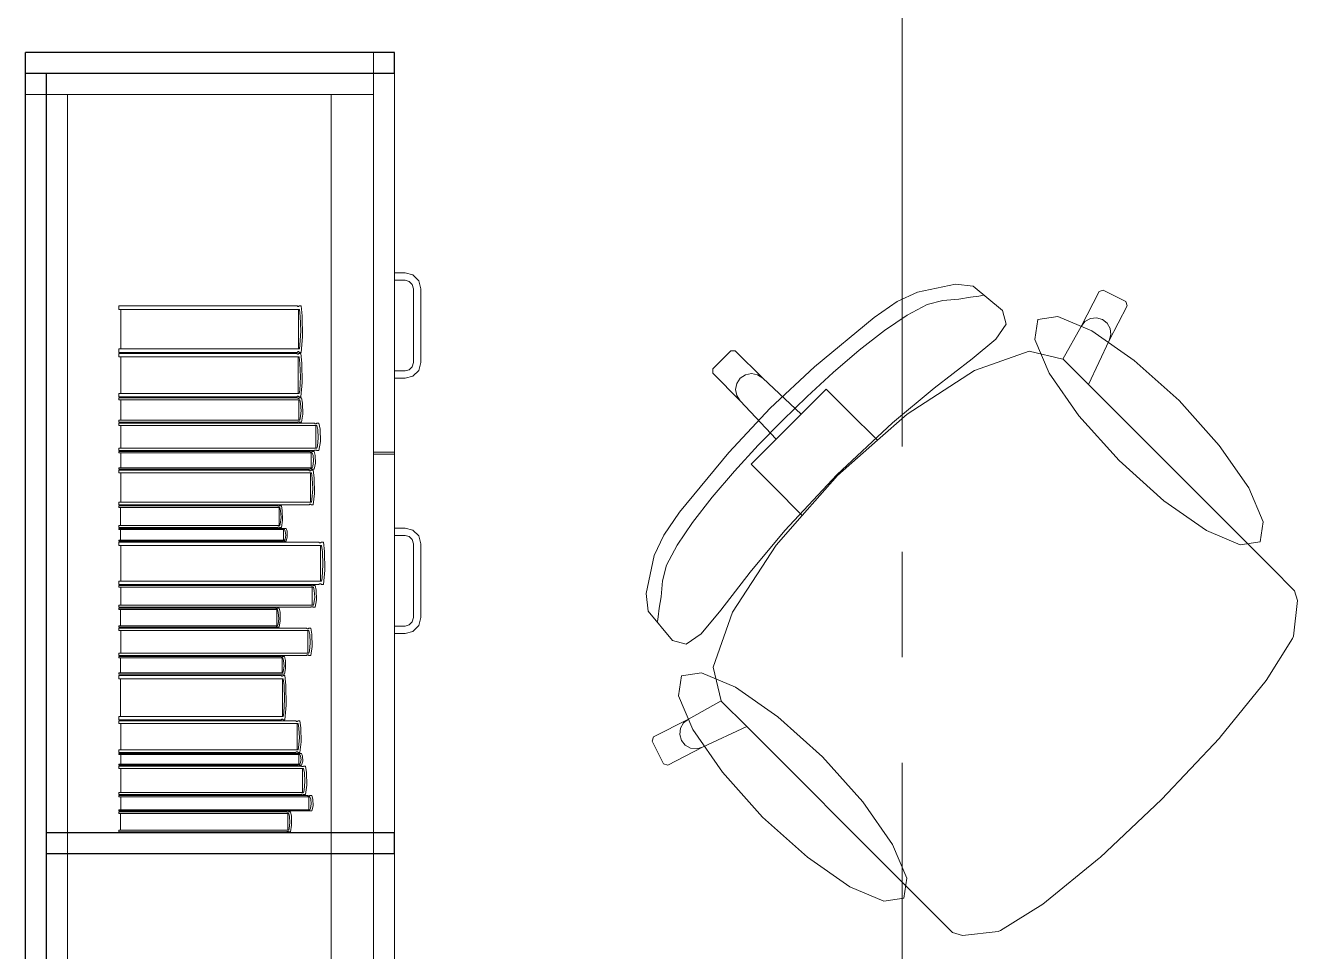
# Model space of a CAD drawing. Header units: inches. Extents: x -38 to 5698, y -33 to 92.
# Drawn here: x 223.211 to 224.418, y 35.632 to 36.51 of the extents above; entities that cross this region are included whole.
import ezdxf

# ---------------------------------------------------------------- set-up
doc = ezdxf.new("R2010")
doc.units = ezdxf.units.IN
doc.header["$MEASUREMENT"] = 0
doc.set_wipeout_variables(frame=1)
doc.linetypes.add('Punto & Raya', pattern=[0.65, 0.5, -0.075, 0, -0.075])
doc.linetypes.add('Wipeout_Contour', pattern=[1, 0, -1])
doc.layers.add('Interior - Mobiliario', color=7, linetype='Continuous')
doc.layers.add('Marcador - Secciones', color=251, linetype='Continuous')

msp = doc.modelspace()

# ---------------------------------------------------------------- linework, layer by layer
at = {"layer": 'Interior - Mobiliario', "color": 175, "linetype": 'Continuous', "lineweight": 13}
for p, q in [((223.2311, 36.4647), (223.5411, 36.4647)), ((223.2311, 35.0047), (223.2311, 36.4647)), ((223.5411, 36.4647), (223.5411, 35.0047)), ((223.2511, 36.4447), (223.5011, 36.4447)), ((223.5011, 36.4447), (223.5411, 36.4447)), ((223.5711, 36.2757), (223.5611, 36.2757)), ((223.5611, 36.2757), (223.5611, 36.2687)), ((223.5611, 36.2687), (223.5711, 36.2687)), ((223.5786, 36.2737), (223.5711, 36.2757)), ((223.5711, 36.2687), (223.5751, 36.2676)), ((223.5751, 36.2676), (223.578, 36.2647)), ((223.5841, 36.2682), (223.5786, 36.2737)), ((223.5861, 36.2607), (223.5841, 36.2682)), ((223.578, 36.2647), (223.5791, 36.2607)), ((223.5791, 36.2607), (223.5791, 36.1907)), ((223.5861, 36.1907), (223.5861, 36.2607)), ((224.0571, 36.2573), (224.0379, 36.2484)), ((224.0933, 36.2651), (224.0571, 36.2573)), ((224.1101, 36.2632), (224.0933, 36.2651)), ((224.1379, 36.24), (224.1101, 36.2632)), ((224.2293, 36.258), (224.2123, 36.2249)), ((224.2333, 36.2594), (224.2293, 36.258)), ((224.2547, 36.2486), (224.2333, 36.2594)), ((223.2998, 36.2409), (223.2998, 36.2444)), ((223.2998, 36.2444), (223.4689, 36.2444)), ((223.4689, 36.2444), (223.4691, 36.2442)), ((223.4691, 36.2442), (223.4693, 36.244)), ((223.4693, 36.244), (223.4696, 36.2438)), ((223.4696, 36.2438), (223.4698, 36.2437)), ((223.4698, 36.2437), (223.4701, 36.2437)), ((223.4701, 36.2437), (223.4703, 36.2438)), ((223.4703, 36.2438), (223.4705, 36.244)), ((223.4705, 36.244), (223.4708, 36.2443)), ((223.4708, 36.2443), (223.4709, 36.2444)), ((223.4709, 36.2444), (223.4727, 36.2444)), ((223.4727, 36.2444), (223.4737, 36.2348)), ((224.0379, 36.2484), (224.0162, 36.2335)), ((224.0475, 36.2357), (224.0664, 36.2457)), ((224.0664, 36.2457), (224.0811, 36.2496)), ((224.0811, 36.2496), (224.0965, 36.2508)), ((224.0965, 36.2508), (224.1073, 36.2528)), ((224.1073, 36.2528), (224.1153, 36.2536)), ((224.1153, 36.2536), (224.1198, 36.2544)), ((224.239, 36.2114), (224.256, 36.2445)), ((224.256, 36.2445), (224.2547, 36.2486)), ((223.471, 36.2409), (223.2998, 36.2409)), ((223.3015, 36.2038), (223.3015, 36.2409)), ((223.4701, 36.2409), (223.4701, 36.2038)), ((223.4718, 36.2343), (223.471, 36.2409)), ((223.4722, 36.2207), (223.4718, 36.2343)), ((223.4737, 36.2348), (223.4739, 36.215)), ((224.0162, 36.2335), (223.9595, 36.1866)), ((224.0257, 36.2209), (224.0475, 36.2357)), ((224.1413, 36.2271), (224.1379, 36.24)), ((224.2211, 36.2324), (224.2159, 36.2296)), ((224.2269, 36.2332), (224.2211, 36.2324)), ((224.2325, 36.2316), (224.2269, 36.2332)), ((224.2371, 36.228), (224.2325, 36.2316)), ((223.4715, 36.2071), (223.4722, 36.2207)), ((224.0019, 36.2023), (224.0257, 36.2209)), ((224.1313, 36.2128), (224.1413, 36.2271)), ((224.2123, 36.2249), (224.195, 36.1939)), ((224.2159, 36.2296), (224.2123, 36.2249)), ((224.24, 36.2229), (224.2371, 36.228)), ((224.2406, 36.2171), (224.24, 36.2229)), ((223.471, 36.2038), (223.4715, 36.2071)), ((223.4739, 36.215), (223.4727, 36.2003)), ((224.109, 36.1942), (224.1313, 36.2128)), ((224.2194, 36.1697), (224.239, 36.2114)), ((224.239, 36.2114), (224.2406, 36.2171)), ((223.2998, 36.2003), (223.2998, 36.2038)), ((223.2998, 36.2038), (223.471, 36.2038)), ((223.4689, 36.2003), (223.2998, 36.2003)), ((223.2998, 36.196), (223.2998, 36.1993)), ((223.2998, 36.1993), (223.4686, 36.1993)), ((223.4707, 36.196), (223.2998, 36.196)), ((223.3015, 36.1614), (223.3015, 36.196)), ((223.4686, 36.1993), (223.4687, 36.199)), ((223.4687, 36.199), (223.469, 36.1988)), ((223.469, 36.2004), (223.4689, 36.2003)), ((223.4693, 36.2007), (223.469, 36.2004)), ((223.469, 36.1988), (223.4692, 36.1986)), ((223.4692, 36.1986), (223.4695, 36.1986)), ((223.4695, 36.2009), (223.4693, 36.2007)), ((223.4697, 36.201), (223.4695, 36.2009)), ((223.4695, 36.1986), (223.4697, 36.1986)), ((223.47, 36.201), (223.4697, 36.201)), ((223.4697, 36.1986), (223.47, 36.1987)), ((223.4698, 36.196), (223.4698, 36.1614)), ((223.4703, 36.2009), (223.47, 36.201)), ((223.47, 36.1987), (223.4702, 36.1988)), ((223.4702, 36.1988), (223.4704, 36.1991)), ((223.4705, 36.2007), (223.4703, 36.2009)), ((223.4704, 36.1991), (223.4705, 36.1993)), ((223.4707, 36.2005), (223.4705, 36.2007)), ((223.4705, 36.1993), (223.4724, 36.1993)), ((223.4709, 36.2003), (223.4707, 36.2005)), ((223.4715, 36.1898), (223.4707, 36.196)), ((223.4727, 36.2003), (223.4709, 36.2003)), ((223.4724, 36.1993), (223.4733, 36.1902)), ((223.8801, 36.2019), (223.8715, 36.1933)), ((223.8843, 36.2019), (223.8801, 36.2019)), ((223.9104, 36.1758), (223.8843, 36.2019)), ((223.9772, 36.1811), (224.0019, 36.2023)), ((224.163, 36.2014), (224.1111, 36.183)), ((224.195, 36.1939), (224.163, 36.2014)), ((223.4719, 36.1771), (223.4715, 36.1898)), ((223.4733, 36.1902), (223.4736, 36.1718)), ((223.5711, 36.1827), (223.5611, 36.1827)), ((223.5611, 36.1827), (223.5611, 36.1757)), ((223.5751, 36.1838), (223.5711, 36.1827)), ((223.578, 36.1867), (223.5751, 36.1838)), ((223.5791, 36.1907), (223.578, 36.1867)), ((223.5786, 36.1777), (223.5841, 36.1832)), ((223.5841, 36.1832), (223.5861, 36.1907)), ((223.863, 36.1848), (223.8715, 36.1933)), ((223.863, 36.1805), (223.863, 36.1848)), ((223.9595, 36.1866), (223.9173, 36.1475)), ((224.1111, 36.183), (224.0472, 36.1417)), ((224.0729, 36.1663), (224.109, 36.1942)), ((224.1952, 36.1939), (224.195, 36.1939)), ((224.1952, 36.1939), (224.2194, 36.1697)), ((223.4712, 36.1645), (223.4719, 36.1771)), ((223.4736, 36.1718), (223.4724, 36.1581)), ((223.5611, 36.1757), (223.5711, 36.1757)), ((223.5711, 36.1757), (223.5786, 36.1777)), ((223.8891, 36.1544), (223.863, 36.1805)), ((223.8847, 36.165), (223.8859, 36.1708)), ((223.8859, 36.1708), (223.8891, 36.1757)), ((223.894, 36.179), (223.8891, 36.1757)), ((223.8998, 36.1801), (223.894, 36.179)), ((223.9055, 36.179), (223.8998, 36.1801)), ((223.9104, 36.1758), (223.9055, 36.179)), ((223.9469, 36.1418), (223.9104, 36.1758)), ((223.9525, 36.1586), (223.9772, 36.1811)), ((223.2998, 36.1581), (223.2998, 36.1614)), ((223.2998, 36.1614), (223.4707, 36.1614)), ((223.4689, 36.1585), (223.4687, 36.1583)), ((223.4692, 36.1587), (223.4689, 36.1585)), ((223.4694, 36.1588), (223.4692, 36.1587)), ((223.4697, 36.1588), (223.4694, 36.1588)), ((223.4699, 36.1587), (223.4697, 36.1588)), ((223.4702, 36.1586), (223.4699, 36.1587)), ((223.4704, 36.1583), (223.4702, 36.1586)), ((223.4707, 36.1614), (223.4712, 36.1645)), ((223.8858, 36.1593), (223.8847, 36.165)), ((223.8891, 36.1544), (223.8858, 36.1593)), ((223.9291, 36.1358), (223.9525, 36.1586)), ((223.9706, 36.1654), (223.9469, 36.1418)), ((223.9917, 36.1443), (223.9706, 36.1654)), ((224.0335, 36.1335), (224.0729, 36.1663)), ((224.3673, 36.0218), (224.2194, 36.1697)), ((223.4686, 36.1581), (223.2998, 36.1581)), ((223.2998, 36.1553), (223.2998, 36.1571)), ((223.2998, 36.1571), (223.4692, 36.1571)), ((223.4713, 36.1553), (223.2998, 36.1553)), ((223.3015, 36.1359), (223.3015, 36.1553)), ((223.4687, 36.1583), (223.4686, 36.1581)), ((223.4692, 36.1571), (223.4693, 36.157)), ((223.4693, 36.157), (223.4695, 36.1568)), ((223.4695, 36.1568), (223.4698, 36.1568)), ((223.4698, 36.1568), (223.47, 36.1567)), ((223.47, 36.1567), (223.4703, 36.1567)), ((223.4703, 36.1567), (223.4705, 36.1568)), ((223.4705, 36.1581), (223.4704, 36.1583)), ((223.4704, 36.1553), (223.4704, 36.1359)), ((223.4724, 36.1581), (223.4705, 36.1581)), ((223.4705, 36.1568), (223.4708, 36.1569)), ((223.4708, 36.1569), (223.471, 36.157)), ((223.471, 36.157), (223.4711, 36.1571)), ((223.4711, 36.1571), (223.473, 36.1571)), ((223.472, 36.1518), (223.4713, 36.1553)), ((223.4725, 36.1447), (223.472, 36.1518)), ((223.473, 36.1571), (223.4739, 36.152)), ((223.4739, 36.152), (223.4741, 36.1417)), ((223.8782, 36.1053), (223.9173, 36.1475)), ((223.923, 36.1179), (223.8891, 36.1544)), ((223.2998, 36.134), (223.2998, 36.1359)), ((223.2998, 36.1359), (223.4713, 36.1359)), ((223.4695, 36.1342), (223.4693, 36.1341)), ((223.4697, 36.1343), (223.4695, 36.1342)), ((223.47, 36.1344), (223.4697, 36.1343)), ((223.4702, 36.1344), (223.47, 36.1344)), ((223.4705, 36.1344), (223.4702, 36.1344)), ((223.4707, 36.1343), (223.4705, 36.1344)), ((223.471, 36.1341), (223.4707, 36.1343)), ((223.4713, 36.1359), (223.4718, 36.1376)), ((223.4718, 36.1376), (223.4725, 36.1447)), ((223.4741, 36.1417), (223.473, 36.134)), ((223.9291, 36.1358), (223.9062, 36.1123)), ((223.9469, 36.1418), (223.935, 36.1299)), ((224.0191, 36.1169), (223.9917, 36.1443)), ((224.0472, 36.1417), (224.0191, 36.1169)), ((223.4692, 36.134), (223.2998, 36.134)), ((223.2998, 36.1309), (223.2998, 36.133)), ((223.2998, 36.133), (223.4853, 36.133)), ((223.4876, 36.1309), (223.2998, 36.1309)), ((223.3017, 36.1093), (223.3017, 36.1309)), ((223.4693, 36.1341), (223.4692, 36.134)), ((223.4711, 36.134), (223.471, 36.1341)), ((223.473, 36.134), (223.4711, 36.134)), ((223.4853, 36.133), (223.4855, 36.1329)), ((223.4855, 36.1329), (223.4857, 36.1327)), ((223.4857, 36.1327), (223.486, 36.1326)), ((223.486, 36.1326), (223.4863, 36.1326)), ((223.4863, 36.1326), (223.4865, 36.1326)), ((223.4865, 36.1326), (223.4868, 36.1326)), ((223.4866, 36.1309), (223.4866, 36.1093)), ((223.4868, 36.1326), (223.4871, 36.1328)), ((223.4871, 36.1328), (223.4873, 36.1329)), ((223.4873, 36.1329), (223.4874, 36.133)), ((223.4874, 36.133), (223.4895, 36.133)), ((223.4885, 36.1271), (223.4876, 36.1309)), ((223.4889, 36.1192), (223.4885, 36.1271)), ((223.4895, 36.133), (223.4905, 36.1274)), ((223.4905, 36.1274), (223.4908, 36.1158)), ((223.923, 36.1179), (223.935, 36.1299)), ((223.9808, 36.0841), (224.0335, 36.1335)), ((223.4876, 36.1093), (223.4881, 36.1113)), ((223.4881, 36.1113), (223.4889, 36.1192)), ((223.4908, 36.1158), (223.4895, 36.1073)), ((223.9062, 36.1123), (223.8837, 36.0877)), ((223.8994, 36.0943), (223.923, 36.1179)), ((224.0191, 36.1169), (223.9812, 36.0836)), ((223.2998, 36.1073), (223.2998, 36.1093)), ((223.2998, 36.1093), (223.4876, 36.1093)), ((223.4853, 36.1073), (223.2998, 36.1073)), ((223.2998, 36.1049), (223.2998, 36.1063)), ((223.2998, 36.1063), (223.4809, 36.1063)), ((223.4831, 36.1049), (223.2998, 36.1049)), ((223.3016, 36.0908), (223.3016, 36.1049)), ((223.4809, 36.1063), (223.481, 36.1062)), ((223.481, 36.1062), (223.4813, 36.1061)), ((223.4813, 36.1061), (223.4815, 36.106)), ((223.4815, 36.106), (223.4818, 36.106)), ((223.4818, 36.106), (223.4821, 36.106)), ((223.4821, 36.106), (223.4823, 36.106)), ((223.4822, 36.1049), (223.4822, 36.0908)), ((223.4823, 36.106), (223.4826, 36.1061)), ((223.4826, 36.1061), (223.4828, 36.1062)), ((223.4828, 36.1062), (223.4829, 36.1063)), ((223.4829, 36.1063), (223.4849, 36.1063)), ((223.4839, 36.1024), (223.4831, 36.1049)), ((223.4844, 36.0973), (223.4839, 36.1024)), ((223.4849, 36.1063), (223.4859, 36.1026)), ((223.4854, 36.1074), (223.4853, 36.1073)), ((223.4857, 36.1075), (223.4854, 36.1074)), ((223.4859, 36.1076), (223.4857, 36.1075)), ((223.4862, 36.1077), (223.4859, 36.1076)), ((223.4859, 36.1026), (223.4862, 36.0951)), ((223.4865, 36.1077), (223.4862, 36.1077)), ((223.4867, 36.1076), (223.4865, 36.1077)), ((223.487, 36.1076), (223.4867, 36.1076)), ((223.4873, 36.1074), (223.487, 36.1076)), ((223.4874, 36.1073), (223.4873, 36.1074)), ((223.4895, 36.1073), (223.4874, 36.1073)), ((223.5611, 36.1057), (223.5411, 36.1057)), ((223.5611, 36.1037), (223.5411, 36.1037)), ((223.8314, 36.0486), (223.8782, 36.1053)), ((223.2998, 36.0895), (223.2998, 36.0908)), ((223.2998, 36.0908), (223.4831, 36.0908)), ((223.4809, 36.0895), (223.2998, 36.0895)), ((223.2998, 36.0859), (223.2998, 36.0885)), ((223.2998, 36.0885), (223.4801, 36.0885)), ((223.4801, 36.0885), (223.4802, 36.0883)), ((223.4802, 36.0883), (223.4805, 36.0881)), ((223.4805, 36.0881), (223.4807, 36.088)), ((223.4807, 36.088), (223.481, 36.088)), ((223.481, 36.0896), (223.4809, 36.0895)), ((223.4812, 36.0897), (223.481, 36.0896)), ((223.481, 36.088), (223.4813, 36.088)), ((223.4815, 36.0897), (223.4812, 36.0897)), ((223.4813, 36.088), (223.4815, 36.088)), ((223.4817, 36.0898), (223.4815, 36.0897)), ((223.4815, 36.088), (223.4818, 36.0882)), ((223.482, 36.0898), (223.4817, 36.0898)), ((223.4818, 36.0882), (223.482, 36.0884)), ((223.4823, 36.0897), (223.482, 36.0898)), ((223.482, 36.0884), (223.4821, 36.0885)), ((223.4821, 36.0885), (223.4841, 36.0885)), ((223.4825, 36.0897), (223.4823, 36.0897)), ((223.4828, 36.0896), (223.4825, 36.0897)), ((223.4829, 36.0895), (223.4828, 36.0896)), ((223.4849, 36.0895), (223.4829, 36.0895)), ((223.4831, 36.0908), (223.4836, 36.0921)), ((223.4836, 36.0921), (223.4844, 36.0973)), ((223.4841, 36.0885), (223.4851, 36.0813)), ((223.4862, 36.0951), (223.4849, 36.0895)), ((223.8837, 36.0877), (223.8625, 36.0629)), ((223.9206, 36.0731), (223.8994, 36.0943)), ((223.4823, 36.0859), (223.2998, 36.0859)), ((223.3016, 36.0583), (223.3016, 36.0859)), ((223.4814, 36.0859), (223.4814, 36.0583)), ((223.4831, 36.081), (223.4823, 36.0859)), ((223.4836, 36.0709), (223.4831, 36.081)), ((223.4851, 36.0813), (223.4854, 36.0666)), ((223.9808, 36.0841), (223.9313, 36.0313)), ((223.9479, 36.0457), (223.9812, 36.0836)), ((223.4828, 36.0608), (223.4836, 36.0709)), ((223.4854, 36.0666), (223.4841, 36.0557)), ((223.8625, 36.0629), (223.8439, 36.0391)), ((223.9479, 36.0457), (223.9206, 36.0731)), ((223.2998, 36.0557), (223.2998, 36.0583)), ((223.2998, 36.0583), (223.4823, 36.0583)), ((223.4801, 36.0557), (223.2998, 36.0557)), ((223.2998, 36.0531), (223.2998, 36.0547)), ((223.2998, 36.0547), (223.4505, 36.0547)), ((223.4524, 36.0531), (223.2998, 36.0531)), ((223.3013, 36.036), (223.3013, 36.0531)), ((223.4505, 36.0547), (223.4506, 36.0546)), ((223.4506, 36.0546), (223.4508, 36.0545)), ((223.4508, 36.0545), (223.451, 36.0544)), ((223.451, 36.0544), (223.4513, 36.0544)), ((223.4513, 36.0544), (223.4515, 36.0544)), ((223.4515, 36.0544), (223.4517, 36.0544)), ((223.4516, 36.0531), (223.4516, 36.036)), ((223.4517, 36.0544), (223.4519, 36.0545)), ((223.4519, 36.0545), (223.4521, 36.0546)), ((223.4521, 36.0546), (223.4522, 36.0547)), ((223.4522, 36.0547), (223.4539, 36.0547)), ((223.4531, 36.05), (223.4524, 36.0531)), ((223.4535, 36.0437), (223.4531, 36.05)), ((223.4539, 36.0547), (223.4547, 36.0502)), ((223.4547, 36.0502), (223.4549, 36.0411)), ((223.4802, 36.0558), (223.4801, 36.0557)), ((223.4804, 36.056), (223.4802, 36.0558)), ((223.4807, 36.0562), (223.4804, 36.056)), ((223.4809, 36.0562), (223.4807, 36.0562)), ((223.4812, 36.0563), (223.4809, 36.0562)), ((223.4815, 36.0562), (223.4812, 36.0563)), ((223.4817, 36.0561), (223.4815, 36.0562)), ((223.482, 36.0559), (223.4817, 36.0561)), ((223.4821, 36.0557), (223.482, 36.0559)), ((223.4841, 36.0557), (223.4821, 36.0557)), ((223.4823, 36.0583), (223.4828, 36.0608)), ((223.4528, 36.0375), (223.4535, 36.0437)), ((223.4549, 36.0411), (223.4539, 36.0343)), ((223.8165, 36.0269), (223.8314, 36.0486)), ((223.8439, 36.0391), (223.8291, 36.0173)), ((223.9231, 36.0176), (223.9479, 36.0457)), ((223.2998, 36.0343), (223.2998, 36.036)), ((223.2998, 36.036), (223.4524, 36.036)), ((223.4505, 36.0343), (223.2998, 36.0343)), ((223.2998, 36.0324), (223.2998, 36.0333)), ((223.2998, 36.0333), (223.4549, 36.0333)), ((223.4568, 36.0324), (223.2998, 36.0324)), ((223.3014, 36.0222), (223.3014, 36.0324)), ((223.4506, 36.0344), (223.4505, 36.0343)), ((223.4508, 36.0345), (223.4506, 36.0344)), ((223.451, 36.0346), (223.4508, 36.0345)), ((223.4512, 36.0347), (223.451, 36.0346)), ((223.4515, 36.0347), (223.4512, 36.0347)), ((223.4517, 36.0346), (223.4515, 36.0347)), ((223.4519, 36.0345), (223.4517, 36.0346)), ((223.4521, 36.0344), (223.4519, 36.0345)), ((223.4522, 36.0343), (223.4521, 36.0344)), ((223.4539, 36.0343), (223.4522, 36.0343)), ((223.4524, 36.036), (223.4528, 36.0375)), ((223.4549, 36.0333), (223.4551, 36.0333)), ((223.4551, 36.0333), (223.4553, 36.0332)), ((223.4553, 36.0332), (223.4555, 36.0331)), ((223.4555, 36.0331), (223.4557, 36.0331)), ((223.4557, 36.0331), (223.4559, 36.0331)), ((223.4559, 36.0331), (223.4562, 36.0332)), ((223.456, 36.0324), (223.456, 36.0222)), ((223.4562, 36.0332), (223.4564, 36.0332)), ((223.4564, 36.0332), (223.4566, 36.0333)), ((223.4566, 36.0333), (223.4567, 36.0333)), ((223.4567, 36.0333), (223.4584, 36.0333)), ((223.4575, 36.0306), (223.4568, 36.0324)), ((223.4573, 36.0232), (223.458, 36.0269)), ((223.458, 36.0269), (223.4575, 36.0306)), ((223.4584, 36.0333), (223.4593, 36.0307)), ((223.4593, 36.0307), (223.4595, 36.0253)), ((223.5611, 36.0337), (223.5711, 36.0337)), ((223.5611, 36.0267), (223.5611, 36.0337)), ((223.5711, 36.0267), (223.5611, 36.0267)), ((223.5711, 36.0337), (223.5786, 36.0317)), ((223.5751, 36.0256), (223.5711, 36.0267)), ((223.578, 36.0227), (223.5751, 36.0256)), ((223.5786, 36.0317), (223.5841, 36.0262)), ((223.5841, 36.0262), (223.5861, 36.0187)), ((223.8075, 36.0077), (223.8165, 36.0269)), ((223.9313, 36.0313), (223.8986, 35.992)), ((223.2998, 36.0213), (223.2998, 36.0222)), ((223.2998, 36.0222), (223.4568, 36.0222)), ((223.4549, 36.0213), (223.2998, 36.0213)), ((223.2998, 36.0171), (223.2998, 36.0203)), ((223.2998, 36.0203), (223.4895, 36.0203)), ((223.4918, 36.0171), (223.2998, 36.0171)), ((223.3017, 35.9834), (223.3017, 36.0171)), ((223.455, 36.0213), (223.4549, 36.0213)), ((223.4552, 36.0214), (223.455, 36.0213)), ((223.4554, 36.0215), (223.4552, 36.0214)), ((223.4557, 36.0215), (223.4554, 36.0215)), ((223.4559, 36.0215), (223.4557, 36.0215)), ((223.4561, 36.0215), (223.4559, 36.0215)), ((223.4563, 36.0214), (223.4561, 36.0215)), ((223.4565, 36.0213), (223.4563, 36.0214)), ((223.4567, 36.0213), (223.4565, 36.0213)), ((223.4584, 36.0213), (223.4567, 36.0213)), ((223.4568, 36.0222), (223.4573, 36.0232)), ((223.4595, 36.0253), (223.4584, 36.0213)), ((223.4895, 36.0203), (223.4897, 36.0201)), ((223.4897, 36.0201), (223.4899, 36.0198)), ((223.4899, 36.0198), (223.4902, 36.0197)), ((223.4902, 36.0197), (223.4905, 36.0196)), ((223.4905, 36.0196), (223.4908, 36.0196)), ((223.4908, 36.0196), (223.4911, 36.0197)), ((223.4909, 36.0171), (223.4909, 35.9834)), ((223.4911, 36.0197), (223.4913, 36.0199)), ((223.4913, 36.0199), (223.4916, 36.0201)), ((223.4916, 36.0201), (223.4917, 36.0203)), ((223.4917, 36.0203), (223.4938, 36.0203)), ((223.4927, 36.0111), (223.4918, 36.0171)), ((223.4938, 36.0203), (223.4948, 36.0115)), ((223.5791, 36.0187), (223.578, 36.0227)), ((223.5791, 35.9487), (223.5791, 36.0187)), ((223.5861, 36.0187), (223.5861, 35.9487)), ((223.8291, 36.0173), (223.8191, 35.9985)), ((223.8818, 35.9538), (223.9231, 36.0176)), ((224.3928, 35.9963), (224.3673, 36.0218)), ((223.4932, 35.9988), (223.4927, 36.0111)), ((223.4948, 36.0115), (223.4951, 35.9936)), ((223.7997, 35.9716), (223.8075, 36.0077)), ((223.4924, 35.9865), (223.4932, 35.9988)), ((223.4951, 35.9936), (223.4938, 35.9802)), ((223.8191, 35.9985), (223.8152, 35.9837)), ((223.8986, 35.992), (223.8707, 35.9558)), ((224.4147, 35.9743), (224.3928, 35.9963)), ((223.2998, 35.9802), (223.2998, 35.9834)), ((223.2998, 35.9834), (223.4918, 35.9834)), ((223.4895, 35.9802), (223.2998, 35.9802)), ((223.2998, 35.9776), (223.2998, 35.9792)), ((223.2998, 35.9792), (223.4819, 35.9792)), ((223.4842, 35.9776), (223.2998, 35.9776)), ((223.3016, 35.9604), (223.3016, 35.9776)), ((223.4819, 35.9792), (223.4821, 35.9791)), ((223.4821, 35.9791), (223.4823, 35.979)), ((223.4823, 35.979), (223.4826, 35.9789)), ((223.4826, 35.9789), (223.4829, 35.9789)), ((223.4829, 35.9789), (223.4831, 35.9789)), ((223.4831, 35.9789), (223.4834, 35.9789)), ((223.4832, 35.9776), (223.4832, 35.9604)), ((223.4834, 35.9789), (223.4837, 35.979)), ((223.4837, 35.979), (223.4839, 35.9792)), ((223.4839, 35.9792), (223.484, 35.9792)), ((223.484, 35.9792), (223.486, 35.9792)), ((223.485, 35.9745), (223.4842, 35.9776)), ((223.486, 35.9792), (223.487, 35.9747)), ((223.4896, 35.9804), (223.4895, 35.9802)), ((223.4899, 35.9806), (223.4896, 35.9804)), ((223.4901, 35.9808), (223.4899, 35.9806)), ((223.4904, 35.9809), (223.4901, 35.9808)), ((223.4907, 35.9809), (223.4904, 35.9809)), ((223.491, 35.9808), (223.4907, 35.9809)), ((223.4913, 35.9807), (223.491, 35.9808)), ((223.4915, 35.9804), (223.4913, 35.9807)), ((223.4917, 35.9802), (223.4915, 35.9804)), ((223.4938, 35.9802), (223.4917, 35.9802)), ((223.4918, 35.9834), (223.4924, 35.9865)), ((223.8152, 35.9837), (223.8141, 35.9683)), ((223.4847, 35.962), (223.4855, 35.9682)), ((223.4855, 35.9682), (223.485, 35.9745)), ((223.4873, 35.9656), (223.486, 35.9588)), ((223.487, 35.9747), (223.4873, 35.9656)), ((223.8016, 35.9548), (223.7997, 35.9716)), ((223.8141, 35.9683), (223.812, 35.9576)), ((224.4176, 35.965), (224.4147, 35.9743)), ((223.2998, 35.9588), (223.2998, 35.9604)), ((223.2998, 35.9604), (223.4842, 35.9604)), ((223.4819, 35.9588), (223.2998, 35.9588)), ((223.2998, 35.9563), (223.2998, 35.9578)), ((223.2998, 35.9578), (223.4484, 35.9578)), ((223.4502, 35.9563), (223.2998, 35.9563)), ((223.3013, 35.941), (223.3013, 35.9563)), ((223.4484, 35.9578), (223.4485, 35.9577)), ((223.4485, 35.9577), (223.4487, 35.9576)), ((223.4487, 35.9576), (223.4489, 35.9575)), ((223.4489, 35.9575), (223.4491, 35.9575)), ((223.4491, 35.9575), (223.4494, 35.9575)), ((223.4494, 35.9575), (223.4496, 35.9575)), ((223.4495, 35.9563), (223.4495, 35.941)), ((223.4496, 35.9575), (223.4498, 35.9576)), ((223.4498, 35.9576), (223.45, 35.9577)), ((223.45, 35.9577), (223.4501, 35.9578)), ((223.4501, 35.9578), (223.4517, 35.9578)), ((223.4509, 35.9536), (223.4502, 35.9563)), ((223.4513, 35.948), (223.4509, 35.9536)), ((223.4517, 35.9578), (223.4526, 35.9538)), ((223.4526, 35.9538), (223.4528, 35.9457)), ((223.482, 35.9589), (223.4819, 35.9588)), ((223.4823, 35.959), (223.482, 35.9589)), ((223.4825, 35.9591), (223.4823, 35.959)), ((223.4828, 35.9591), (223.4825, 35.9591)), ((223.4831, 35.9591), (223.4828, 35.9591)), ((223.4833, 35.9591), (223.4831, 35.9591)), ((223.4836, 35.959), (223.4833, 35.9591)), ((223.4838, 35.9589), (223.4836, 35.959)), ((223.484, 35.9588), (223.4838, 35.9589)), ((223.486, 35.9588), (223.484, 35.9588)), ((223.4842, 35.9604), (223.4847, 35.962)), ((223.8248, 35.9269), (223.8016, 35.9548)), ((223.812, 35.9576), (223.8113, 35.9495)), ((223.8707, 35.9558), (223.8521, 35.9335)), ((223.8635, 35.9018), (223.8818, 35.9538)), ((224.4136, 35.9311), (224.4176, 35.965)), ((223.4502, 35.941), (223.4507, 35.9424)), ((223.4507, 35.9424), (223.4513, 35.948)), ((223.4528, 35.9457), (223.4517, 35.9396)), ((223.5711, 35.9407), (223.5751, 35.9418)), ((223.5751, 35.9418), (223.578, 35.9447)), ((223.578, 35.9447), (223.5791, 35.9487)), ((223.5841, 35.9412), (223.5786, 35.9357)), ((223.5861, 35.9487), (223.5841, 35.9412)), ((223.8113, 35.9495), (223.8105, 35.945)), ((223.2998, 35.9396), (223.2998, 35.941)), ((223.2998, 35.941), (223.4502, 35.941)), ((223.4484, 35.9396), (223.2998, 35.9396)), ((223.2998, 35.9365), (223.2998, 35.9386)), ((223.2998, 35.9386), (223.4778, 35.9386)), ((223.4799, 35.9365), (223.2998, 35.9365)), ((223.3016, 35.915), (223.3016, 35.9365)), ((223.4485, 35.9397), (223.4484, 35.9396)), ((223.4487, 35.9398), (223.4485, 35.9397)), ((223.4489, 35.9398), (223.4487, 35.9398)), ((223.4491, 35.9399), (223.4489, 35.9398)), ((223.4493, 35.9399), (223.4491, 35.9399)), ((223.4495, 35.9399), (223.4493, 35.9399)), ((223.4498, 35.9398), (223.4495, 35.9399)), ((223.45, 35.9397), (223.4498, 35.9398)), ((223.4501, 35.9396), (223.45, 35.9397)), ((223.4517, 35.9396), (223.4501, 35.9396)), ((223.4778, 35.9386), (223.4779, 35.9385)), ((223.4779, 35.9385), (223.4782, 35.9383)), ((223.4782, 35.9383), (223.4784, 35.9382)), ((223.4784, 35.9382), (223.4787, 35.9382)), ((223.4787, 35.9382), (223.4789, 35.9382)), ((223.4789, 35.9382), (223.4792, 35.9382)), ((223.479, 35.9365), (223.479, 35.915)), ((223.4792, 35.9382), (223.4795, 35.9383)), ((223.4795, 35.9383), (223.4797, 35.9385)), ((223.4797, 35.9385), (223.4798, 35.9386)), ((223.4798, 35.9386), (223.4818, 35.9386)), ((223.4808, 35.9327), (223.4799, 35.9365)), ((223.4812, 35.9248), (223.4808, 35.9327)), ((223.4818, 35.9386), (223.4828, 35.933)), ((223.4828, 35.933), (223.483, 35.9215)), ((223.5611, 35.9407), (223.5711, 35.9407)), ((223.5611, 35.9337), (223.5611, 35.9407)), ((223.5711, 35.9337), (223.5611, 35.9337)), ((223.5786, 35.9357), (223.5711, 35.9337)), ((223.8521, 35.9335), (223.8377, 35.9235)), ((224.4127, 35.929), (224.4136, 35.9311)), ((223.4805, 35.9169), (223.4812, 35.9248)), ((223.483, 35.9215), (223.4818, 35.9129)), ((223.8377, 35.9235), (223.8248, 35.9269)), ((224.3878, 35.889), (224.4127, 35.929)), ((223.2998, 35.9129), (223.2998, 35.915)), ((223.2998, 35.915), (223.4799, 35.915)), ((223.4778, 35.9129), (223.2998, 35.9129)), ((223.2998, 35.9106), (223.2998, 35.9119)), ((223.2998, 35.9119), (223.4534, 35.9119)), ((223.4553, 35.9106), (223.2998, 35.9106)), ((223.3013, 35.8963), (223.3013, 35.9106)), ((223.4534, 35.9119), (223.4535, 35.9118)), ((223.4535, 35.9118), (223.4537, 35.9117)), ((223.4537, 35.9117), (223.4539, 35.9117)), ((223.4539, 35.9117), (223.4542, 35.9117)), ((223.4542, 35.9117), (223.4544, 35.9117)), ((223.4544, 35.9117), (223.4546, 35.9117)), ((223.4545, 35.9106), (223.4545, 35.8963)), ((223.4546, 35.9117), (223.4548, 35.9118)), ((223.4548, 35.9118), (223.455, 35.9119)), ((223.455, 35.9119), (223.4551, 35.9119)), ((223.4551, 35.9119), (223.4568, 35.9119)), ((223.456, 35.908), (223.4553, 35.9106)), ((223.4564, 35.9028), (223.456, 35.908)), ((223.4568, 35.9119), (223.4577, 35.9082)), ((223.4577, 35.9082), (223.4579, 35.9006)), ((223.4779, 35.913), (223.4778, 35.9129)), ((223.4781, 35.9132), (223.4779, 35.913)), ((223.4784, 35.9133), (223.4781, 35.9132)), ((223.4786, 35.9134), (223.4784, 35.9133)), ((223.4789, 35.9134), (223.4786, 35.9134)), ((223.4791, 35.9133), (223.4789, 35.9134)), ((223.4794, 35.9132), (223.4791, 35.9133)), ((223.4796, 35.9131), (223.4794, 35.9132)), ((223.4798, 35.9129), (223.4796, 35.9131)), ((223.4818, 35.9129), (223.4798, 35.9129)), ((223.4799, 35.915), (223.4805, 35.9169)), ((223.2998, 35.895), (223.2998, 35.8963)), ((223.2998, 35.8963), (223.4553, 35.8963)), ((223.4534, 35.895), (223.2998, 35.895)), ((223.2998, 35.8906), (223.2998, 35.894)), ((223.2998, 35.894), (223.4538, 35.894)), ((223.4535, 35.895), (223.4534, 35.895)), ((223.4537, 35.8951), (223.4535, 35.895)), ((223.4539, 35.8952), (223.4537, 35.8951)), ((223.4538, 35.894), (223.4539, 35.8937)), ((223.4541, 35.8952), (223.4539, 35.8952)), ((223.4539, 35.8937), (223.4541, 35.8935)), ((223.4543, 35.8952), (223.4541, 35.8952)), ((223.4541, 35.8935), (223.4543, 35.8933)), ((223.4546, 35.8952), (223.4543, 35.8952)), ((223.4543, 35.8933), (223.4545, 35.8932)), ((223.4545, 35.8932), (223.4548, 35.8933)), ((223.4548, 35.8951), (223.4546, 35.8952)), ((223.455, 35.895), (223.4548, 35.8951)), ((223.4548, 35.8933), (223.455, 35.8934)), ((223.4551, 35.895), (223.455, 35.895)), ((223.455, 35.8934), (223.4552, 35.8935)), ((223.4568, 35.895), (223.4551, 35.895)), ((223.4552, 35.8935), (223.4554, 35.8938)), ((223.4553, 35.8963), (223.4557, 35.8976)), ((223.4554, 35.8938), (223.4555, 35.894)), ((223.4555, 35.894), (223.4572, 35.894)), ((223.4557, 35.8976), (223.4564, 35.9028)), ((223.4579, 35.9006), (223.4568, 35.895)), ((223.4572, 35.894), (223.4581, 35.8847)), ((223.8709, 35.8699), (223.8635, 35.9018)), ((223.4556, 35.8906), (223.2998, 35.8906)), ((223.3014, 35.8551), (223.3014, 35.8906)), ((223.4549, 35.8906), (223.4549, 35.8551)), ((223.4564, 35.8843), (223.4556, 35.8906)), ((223.4568, 35.8713), (223.4564, 35.8843)), ((223.4581, 35.8847), (223.4583, 35.8658)), ((224.3442, 35.8353), (224.3878, 35.889)), ((223.4561, 35.8583), (223.4568, 35.8713)), ((223.8399, 35.8525), (223.8709, 35.8699)), ((223.871, 35.8696), (223.8709, 35.8699)), ((223.871, 35.8696), (223.8952, 35.8454)), ((223.4556, 35.8551), (223.4561, 35.8583)), ((223.4583, 35.8658), (223.4572, 35.8518)), ((223.2998, 35.8518), (223.2998, 35.8551)), ((223.2998, 35.8551), (223.4556, 35.8551)), ((223.4538, 35.8518), (223.2998, 35.8518)), ((223.2998, 35.8484), (223.2998, 35.8508)), ((223.2998, 35.8508), (223.4676, 35.8508)), ((223.4697, 35.8484), (223.2998, 35.8484)), ((223.3015, 35.8233), (223.3015, 35.8484)), ((223.454, 35.8522), (223.4538, 35.8519)), ((223.4538, 35.8519), (223.4538, 35.8518)), ((223.4543, 35.8524), (223.454, 35.8522)), ((223.4545, 35.8525), (223.4543, 35.8524)), ((223.4547, 35.8525), (223.4545, 35.8525)), ((223.455, 35.8524), (223.4547, 35.8525)), ((223.4552, 35.8522), (223.455, 35.8524)), ((223.4554, 35.852), (223.4552, 35.8522)), ((223.4555, 35.8518), (223.4554, 35.852)), ((223.4572, 35.8518), (223.4555, 35.8518)), ((223.4676, 35.8508), (223.4678, 35.8506)), ((223.4678, 35.8506), (223.468, 35.8504)), ((223.468, 35.8504), (223.4682, 35.8503)), ((223.4682, 35.8503), (223.4685, 35.8503)), ((223.4685, 35.8503), (223.4687, 35.8503)), ((223.4687, 35.8503), (223.469, 35.8503)), ((223.4688, 35.8484), (223.4688, 35.8233)), ((223.469, 35.8503), (223.4692, 35.8505)), ((223.4692, 35.8505), (223.4694, 35.8506)), ((223.4694, 35.8506), (223.4695, 35.8508)), ((223.4695, 35.8508), (223.4714, 35.8508)), ((223.4704, 35.8439), (223.4697, 35.8484)), ((223.4714, 35.8508), (223.4723, 35.8442)), ((223.8068, 35.8356), (223.8399, 35.8525)), ((223.8324, 35.8438), (223.8353, 35.8489)), ((223.8353, 35.8489), (223.8399, 35.8525)), ((223.8952, 35.8454), (223.8534, 35.8258)), ((224.043, 35.6976), (223.8952, 35.8454)), ((223.4702, 35.8256), (223.4709, 35.8347)), ((223.4709, 35.8347), (223.4704, 35.8439)), ((223.4723, 35.8442), (223.4725, 35.8309)), ((223.8055, 35.8315), (223.8068, 35.8356)), ((223.8317, 35.8379), (223.8324, 35.8438)), ((223.8332, 35.8323), (223.8317, 35.8379)), ((224.2887, 35.7761), (224.3436, 35.8345)), ((224.3436, 35.8345), (224.3442, 35.8353)), ((223.2998, 35.8209), (223.2998, 35.8233)), ((223.2998, 35.8233), (223.4697, 35.8233)), ((223.4676, 35.8209), (223.2998, 35.8209)), ((223.4677, 35.821), (223.4676, 35.8209)), ((223.4679, 35.8212), (223.4677, 35.821)), ((223.4682, 35.8213), (223.4679, 35.8212)), ((223.4684, 35.8214), (223.4682, 35.8213)), ((223.4687, 35.8214), (223.4684, 35.8214)), ((223.4689, 35.8214), (223.4687, 35.8214)), ((223.4691, 35.8213), (223.4689, 35.8214)), ((223.4694, 35.8211), (223.4691, 35.8213)), ((223.4695, 35.8209), (223.4694, 35.8211)), ((223.4714, 35.8209), (223.4695, 35.8209)), ((223.4697, 35.8233), (223.4702, 35.8256)), ((223.4725, 35.8309), (223.4714, 35.8209)), ((223.8163, 35.8101), (223.8055, 35.8315)), ((223.8534, 35.8258), (223.8203, 35.8089)), ((223.8368, 35.8277), (223.8332, 35.8323)), ((223.8419, 35.8249), (223.8368, 35.8277)), ((223.8478, 35.8242), (223.8419, 35.8249)), ((223.8534, 35.8258), (223.8478, 35.8242)), ((223.2998, 35.819), (223.2998, 35.8199)), ((223.2998, 35.8199), (223.4692, 35.8199)), ((223.4713, 35.819), (223.2998, 35.819)), ((223.2998, 35.8088), (223.2998, 35.8097)), ((223.2998, 35.8097), (223.4713, 35.8097)), ((223.4692, 35.8088), (223.2998, 35.8088)), ((223.3015, 35.8097), (223.3015, 35.819)), ((223.4692, 35.8199), (223.4694, 35.8199)), ((223.4693, 35.8089), (223.4692, 35.8088)), ((223.4696, 35.8089), (223.4693, 35.8089)), ((223.4694, 35.8199), (223.4696, 35.8198)), ((223.4696, 35.8198), (223.4699, 35.8198)), ((223.4698, 35.809), (223.4696, 35.8089)), ((223.47, 35.809), (223.4698, 35.809)), ((223.4699, 35.8198), (223.4701, 35.8197)), ((223.4703, 35.809), (223.47, 35.809)), ((223.4701, 35.8197), (223.4704, 35.8197)), ((223.4706, 35.809), (223.4703, 35.809)), ((223.4704, 35.8197), (223.4706, 35.8198)), ((223.4704, 35.819), (223.4704, 35.8097)), ((223.4706, 35.8198), (223.4709, 35.8198)), ((223.4708, 35.8089), (223.4706, 35.809)), ((223.471, 35.8089), (223.4708, 35.8089)), ((223.4709, 35.8198), (223.4711, 35.8199)), ((223.4712, 35.8088), (223.471, 35.8089)), ((223.4711, 35.8199), (223.4712, 35.8199)), ((223.4712, 35.8199), (223.473, 35.8199)), ((223.473, 35.8088), (223.4712, 35.8088)), ((223.4721, 35.8174), (223.4713, 35.819)), ((223.4713, 35.8097), (223.4718, 35.8105)), ((223.4718, 35.8105), (223.4726, 35.814)), ((223.4726, 35.814), (223.4721, 35.8174)), ((223.473, 35.8199), (223.474, 35.8175)), ((223.4742, 35.8125), (223.473, 35.8088)), ((223.474, 35.8175), (223.4742, 35.8125)), ((223.8203, 35.8089), (223.8163, 35.8101)), ((223.2998, 35.8057), (223.2998, 35.8078)), ((223.2998, 35.8078), (223.4728, 35.8078)), ((223.4749, 35.8057), (223.2998, 35.8057)), ((223.3015, 35.8057), (223.474, 35.8057)), ((223.3015, 35.783), (223.3015, 35.8057)), ((223.4728, 35.8078), (223.473, 35.8077)), ((223.473, 35.8077), (223.4732, 35.8075)), ((223.4732, 35.8075), (223.4734, 35.8074)), ((223.4734, 35.8074), (223.4737, 35.8074)), ((223.4737, 35.8074), (223.474, 35.8074)), ((223.474, 35.8074), (223.4742, 35.8074)), ((223.474, 35.8057), (223.474, 35.783)), ((223.4742, 35.8074), (223.4745, 35.8075)), ((223.4745, 35.8075), (223.4747, 35.8077)), ((223.4747, 35.8077), (223.4748, 35.8078)), ((223.4748, 35.8078), (223.4767, 35.8078)), ((223.4757, 35.8016), (223.4749, 35.8057)), ((223.4762, 35.7933), (223.4757, 35.8016)), ((223.4767, 35.8078), (223.4777, 35.8019)), ((223.4777, 35.8019), (223.4779, 35.7899)), ((223.4749, 35.783), (223.4755, 35.7851)), ((223.4755, 35.7851), (223.4762, 35.7933)), ((223.4779, 35.7899), (223.4767, 35.7809)), ((223.2998, 35.7809), (223.2998, 35.783)), ((223.2998, 35.783), (223.4749, 35.783)), ((223.4728, 35.7809), (223.2998, 35.7809)), ((223.2998, 35.7787), (223.2998, 35.7799)), ((223.2998, 35.7799), (223.4787, 35.7799)), ((223.4809, 35.7787), (223.2998, 35.7787)), ((223.474, 35.783), (223.3015, 35.783)), ((223.3016, 35.7665), (223.3016, 35.7787)), ((223.4729, 35.781), (223.4728, 35.7809)), ((223.4731, 35.7812), (223.4729, 35.781)), ((223.4734, 35.7813), (223.4731, 35.7812)), ((223.4736, 35.7813), (223.4734, 35.7813)), ((223.4739, 35.7813), (223.4736, 35.7813)), ((223.4742, 35.7813), (223.4739, 35.7813)), ((223.4744, 35.7812), (223.4742, 35.7813)), ((223.4746, 35.781), (223.4744, 35.7812)), ((223.4748, 35.7809), (223.4746, 35.781)), ((223.4767, 35.7809), (223.4748, 35.7809)), ((223.4787, 35.7799), (223.4788, 35.7798)), ((223.4788, 35.7798), (223.4791, 35.7797)), ((223.4791, 35.7797), (223.4793, 35.7797)), ((223.4793, 35.7797), (223.4796, 35.7796)), ((223.4796, 35.7796), (223.4799, 35.7796)), ((223.4799, 35.7796), (223.4801, 35.7797)), ((223.48, 35.7787), (223.48, 35.7665)), ((223.4801, 35.7797), (223.4804, 35.7797)), ((223.4804, 35.7797), (223.4806, 35.7798)), ((223.4806, 35.7798), (223.4807, 35.7799)), ((223.4807, 35.7799), (223.4827, 35.7799)), ((223.4817, 35.7765), (223.4809, 35.7787)), ((223.4822, 35.7721), (223.4817, 35.7765)), ((223.4827, 35.7799), (223.4837, 35.7767)), ((223.4837, 35.7767), (223.4839, 35.7702)), ((224.2887, 35.7761), (224.2304, 35.7213)), ((223.2998, 35.7654), (223.2998, 35.7665)), ((223.2998, 35.7665), (223.4809, 35.7665)), ((223.4787, 35.7654), (223.2998, 35.7654)), ((223.2998, 35.7629), (223.2998, 35.7644)), ((223.2998, 35.7644), (223.4589, 35.7644)), ((223.4608, 35.7629), (223.2998, 35.7629)), ((223.4589, 35.7644), (223.459, 35.7643)), ((223.459, 35.7643), (223.4592, 35.7642)), ((223.4592, 35.7642), (223.4595, 35.7641)), ((223.4595, 35.7641), (223.4597, 35.7641)), ((223.4597, 35.7641), (223.4599, 35.7641)), ((223.4599, 35.7641), (223.4602, 35.7641)), ((223.4602, 35.7641), (223.4604, 35.7642)), ((223.4604, 35.7642), (223.4606, 35.7643)), ((223.4606, 35.7643), (223.4607, 35.7644)), ((223.4607, 35.7644), (223.4625, 35.7644)), ((223.4616, 35.7601), (223.4608, 35.7629)), ((223.4625, 35.7644), (223.4633, 35.7603)), ((223.4633, 35.7603), (223.4636, 35.7519)), ((223.4788, 35.7654), (223.4787, 35.7654)), ((223.479, 35.7655), (223.4788, 35.7654)), ((223.4793, 35.7656), (223.479, 35.7655)), ((223.4795, 35.7656), (223.4793, 35.7656)), ((223.4798, 35.7656), (223.4795, 35.7656)), ((223.4801, 35.7656), (223.4798, 35.7656)), ((223.4803, 35.7655), (223.4801, 35.7656)), ((223.4806, 35.7654), (223.4803, 35.7655)), ((223.4807, 35.7654), (223.4806, 35.7654)), ((223.4827, 35.7654), (223.4807, 35.7654)), ((223.4809, 35.7665), (223.4814, 35.7676)), ((223.4814, 35.7676), (223.4822, 35.7721)), ((223.4839, 35.7702), (223.4827, 35.7654)), ((223.462, 35.7543), (223.4616, 35.7601)), ((224.2295, 35.7206), (224.1759, 35.677)), ((224.2304, 35.7213), (224.2295, 35.7206)), ((224.0686, 35.672), (224.043, 35.6976)), ((224.1759, 35.677), (224.1358, 35.6521)), ((224.0905, 35.6501), (224.0686, 35.672)), ((224.1358, 35.6521), (224.1337, 35.6512)), ((224.0998, 35.6472), (224.0905, 35.6501)), ((224.1337, 35.6512), (224.0998, 35.6472))]:
    msp.add_line(p, q, dxfattribs=at)
at = {"layer": 'Interior - Mobiliario', "color": 175, "linetype": 'Continuous', "lineweight": 13, "flags": 128}
for points in [[(224.3052, 36.1546), (224.2627, 36.1927), (224.2224, 36.2207), (224.1903, 36.2343), (224.1714, 36.2315), (224.1685, 36.2126), (224.1821, 36.1805), (224.2101, 36.1401), (224.2483, 36.0976), (224.2908, 36.0595), (224.3311, 36.0315), (224.3632, 36.0179), (224.3821, 36.0207), (224.385, 36.0396), (224.3714, 36.0717), (224.3434, 36.1121)], [(223.9103, 35.7596), (223.8721, 35.8021), (223.8441, 35.8425), (223.8305, 35.8745), (223.8334, 35.8935), (223.8523, 35.8963), (223.8844, 35.8827), (223.9247, 35.8547), (223.9672, 35.8166), (224.0054, 35.7741), (224.0334, 35.7337), (224.047, 35.7016), (224.0441, 35.6827), (224.0252, 35.6799), (223.9931, 35.6935), (223.9528, 35.7215)]]:
    msp.add_lwpolyline(points, close=True, dxfattribs=at)
at = {"layer": 'Marcador - Secciones', "color": 251, "linetype": 'Punto & Raya', "lineweight": 13}
msp.add_line((224.0425, 46.2111), (224.0425, 0.8878), dxfattribs=at)

# ---------------------------------------------------------------- next in the draw order: wipeouts: each hides what was drawn before it
at = {"color": 254, "linetype": 'Wipeout_Contour', "lineweight": 0, "ltscale": 6587.60782}
msp.add_wipeout([(223.5611, 35.7447), (223.2311, 35.7447), (223.2311, 35.7247), (223.5611, 35.7247)], dxfattribs=at).dxf.layer = 'Interior - Mobiliario'

# ---------------------------------------------------------------- next in the draw order: linework, layer by layer
at = {"layer": 'Interior - Mobiliario', "color": 175, "linetype": 'Continuous', "lineweight": 13}
for p, q in [((223.2511, 36.4447), (223.2511, 35.0247)), ((223.5011, 35.0247), (223.5011, 36.4447)), ((223.5411, 36.4447), (223.5411, 35.0247)), ((223.5411, 35.7447), (223.5411, 36.1037)), ((223.5611, 35.7447), (223.5611, 36.1037)), ((223.3014, 35.7472), (223.3014, 35.7629)), ((223.46, 35.7629), (223.46, 35.7472)), ((223.4608, 35.7472), (223.4613, 35.7486)), ((223.4613, 35.7486), (223.462, 35.7543)), ((223.4636, 35.7519), (223.4625, 35.7457)), ((223.2311, 35.7447), (223.5611, 35.7447)), ((223.2311, 35.7247), (223.2311, 35.7447)), ((223.2998, 35.7457), (223.2998, 35.7472)), ((223.2998, 35.7472), (223.4608, 35.7472)), ((223.4589, 35.7457), (223.2998, 35.7457)), ((223.459, 35.7458), (223.4589, 35.7457)), ((223.4592, 35.7459), (223.459, 35.7458)), ((223.4594, 35.746), (223.4592, 35.7459)), ((223.4596, 35.746), (223.4594, 35.746)), ((223.4599, 35.746), (223.4596, 35.746)), ((223.4601, 35.746), (223.4599, 35.746)), ((223.4603, 35.7459), (223.4601, 35.746)), ((223.4606, 35.7458), (223.4603, 35.7459)), ((223.4607, 35.7457), (223.4606, 35.7458)), ((223.4625, 35.7457), (223.4607, 35.7457)), ((223.5611, 35.7447), (223.5411, 35.7447)), ((223.5611, 35.7447), (223.5611, 35.7247)), ((223.5611, 35.7447), (223.5611, 35.7247)), ((223.5611, 35.7247), (223.2311, 35.7247)), ((223.5411, 35.7247), (223.5411, 35.3657)), ((223.5611, 35.7247), (223.5411, 35.7247)), ((223.5611, 35.7247), (223.5611, 35.3657))]:
    msp.add_line(p, q, dxfattribs=at)
at = {"layer": 'Interior - Mobiliario', "color": 175, "linetype": 'Continuous', "lineweight": 30}
for p, q in [((223.2311, 35.7247), (223.2311, 35.7447)), ((223.5611, 35.7447), (223.2311, 35.7447)), ((223.5611, 35.7247), (223.5611, 35.7447)), ((223.5611, 35.7247), (223.2311, 35.7247))]:
    msp.add_line(p, q, dxfattribs=at)

# ---------------------------------------------------------------- next in the draw order: wipeouts: each hides what was drawn before it
at = {"color": 254, "linetype": 'Wipeout_Contour', "lineweight": 0, "ltscale": 6586.908617}
msp.add_wipeout([(223.2311, 36.4647), (223.2111, 36.4647), (223.2111, 35.0047), (223.2311, 35.0047)], dxfattribs=at).dxf.layer = 'Interior - Mobiliario'

# ---------------------------------------------------------------- next in the draw order: linework, layer by layer
at = {"layer": 'Interior - Mobiliario', "color": 175, "linetype": 'Continuous', "lineweight": 30}
for p, q in [((223.2111, 35.0047), (223.2111, 36.4647)), ((223.2311, 36.4647), (223.2111, 36.4647)), ((223.2311, 35.0047), (223.2311, 36.4647))]:
    msp.add_line(p, q, dxfattribs=at)
at = {"layer": 'Interior - Mobiliario', "color": 175, "linetype": 'Continuous', "lineweight": 13}
for p, q in [((223.2111, 36.4647), (223.2311, 36.4647)), ((223.2111, 35.0047), (223.2111, 36.4647)), ((223.2311, 36.4647), (223.2311, 35.0047)), ((223.2111, 36.4447), (223.2511, 36.4447)), ((223.2111, 35.0247), (223.2111, 36.4447)), ((223.2311, 35.7447), (223.5611, 35.7447)), ((223.2311, 35.7247), (223.2311, 35.7447)), ((223.5611, 35.7247), (223.2311, 35.7247))]:
    msp.add_line(p, q, dxfattribs=at)

# ---------------------------------------------------------------- next in the draw order: wipeouts: each hides what was drawn before it
at = {"color": 254, "linetype": 'Wipeout_Contour', "lineweight": 0, "ltscale": 6587.632721}
msp.add_wipeout([(223.5611, 36.4847), (223.2111, 36.4847), (223.2111, 36.4647), (223.5611, 36.4647)], dxfattribs=at).dxf.layer = 'Interior - Mobiliario'

# ---------------------------------------------------------------- next in the draw order: linework, layer by layer
at = {"layer": 'Interior - Mobiliario', "color": 175, "linetype": 'Continuous', "lineweight": 30}
for p, q in [((223.2111, 36.4647), (223.2111, 36.4847)), ((223.5611, 36.4847), (223.2111, 36.4847)), ((223.5611, 36.4647), (223.5611, 36.4847)), ((223.5611, 36.4647), (223.2111, 36.4647))]:
    msp.add_line(p, q, dxfattribs=at)
at = {"layer": 'Interior - Mobiliario', "color": 175, "linetype": 'Continuous', "lineweight": 13}
for p, q in [((223.2111, 36.4847), (223.5611, 36.4847)), ((223.2111, 36.4647), (223.2111, 36.4847)), ((223.2111, 36.4847), (223.5411, 36.4847)), ((223.2111, 36.4447), (223.2111, 36.4847)), ((223.5611, 36.4847), (223.2111, 36.4847)), ((223.2111, 36.4847), (223.2111, 34.9847)), ((223.5411, 36.4847), (223.5411, 36.4447)), ((223.5611, 36.4847), (223.5611, 36.4647)), ((223.5611, 34.9847), (223.5611, 36.4847)), ((223.5611, 36.4647), (223.2111, 36.4647)), ((223.2111, 36.4647), (223.5611, 36.4647)), ((223.2111, 35.0047), (223.2111, 36.4647)), ((223.2311, 36.4647), (223.5611, 36.4647)), ((223.2311, 35.0047), (223.2311, 36.4647)), ((223.2311, 36.4647), (223.5411, 36.4647)), ((223.2311, 35.0047), (223.2311, 36.4647)), ((223.2311, 36.4647), (223.5411, 36.4647)), ((223.2311, 35.0047), (223.2311, 36.4647)), ((223.5411, 36.4647), (223.5411, 35.0047)), ((223.5411, 36.4647), (223.5411, 35.0047)), ((223.5411, 36.4647), (223.5411, 36.1057)), ((223.5611, 36.4647), (223.5411, 36.4647)), ((223.5611, 36.4647), (223.5611, 35.0047)), ((223.5611, 36.4647), (223.5611, 35.0047)), ((223.5611, 36.4647), (223.5611, 36.1057))]:
    msp.add_line(p, q, dxfattribs=at)

doc.saveas('drawing.dxf')
